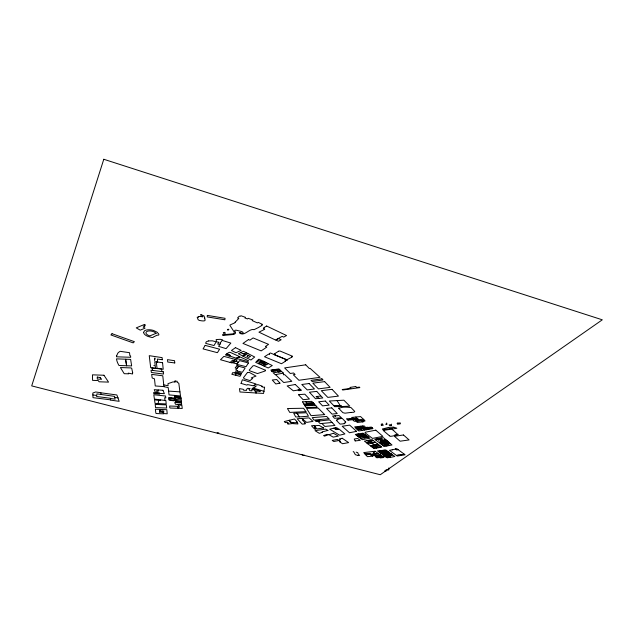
<?xml version="1.0" encoding="UTF-8"?>
<svg xmlns="http://www.w3.org/2000/svg" width="634" height="634" viewBox="0 0 634 634"><rect width="100%" height="100%" fill="white"/><g stroke="black" fill="none" stroke-linecap="round" stroke-linejoin="round"><path stroke-width="0.95" d="M110.673 399.856L93.008 397.661L92.81 393.032L95.631 391.986L100.766 392.684L101.155 394.554M400.038 423.829L399.309 423.036L397.074 423.282L397.811 424.075L400.038 423.829L400.102 422.719M396.028 434.948L396.06 434.456M397.811 424.075L397.875 422.965M389.744 435.843L390.362 436.374L392.715 436.034L394.752 435.526L394.364 435.193L397.922 434.67L397.946 434.187M391.273 425.541L390.512 424.756L389.102 424.923L389.87 425.707L391.273 425.541L391.368 424.122M386.264 469.849L388.737 469.826L388.856 467.94M397.922 434.67L391.606 428.663M389.672 429.44L389.704 428.949M388.888 454.736L388.832 455.584L392.612 454.919L394.855 456.48L390.346 457.36L389.466 456.749L390.235 456.551M384.307 442.136L384.37 441.272M384.489 442.873L384.545 442.088M384.576 443.538L384.687 442.199L385.25 442.667M384.783 442.532L384.854 441.486M386.13 424.439L386.946 424.336L386.677 422.989M381.438 425.311L383.205 425.343L382.476 423.758M381.454 442.54L379.869 441.343L381.866 441.01L381.906 440.131M381.93 440.979L381.985 440.107M382.627 439.996L382.405 441.454L386.891 440.63L391.994 444.997L384.149 446.399L374.757 439.235L383.404 437.611L386.898 440.606M382.944 442.294L382.999 440.868M387.889 441.486L383.499 442.286L383.554 441.423M384.394 430.232L384.45 429.392M380.455 443.499L384.489 442.857L383.633 442.183L383.776 440.733M383.839 442.976L383.887 442.191M378.506 440.392L378.561 439.6M379.901 439.925L378.981 439.227L379.053 438.229M381.391 423.884L381.549 424.891L381.082 424.954M370.676 443.126L371.405 442.952L370.343 442.199L366.547 442.904L367.601 443.689L370.676 443.126L370.708 442.064M362.299 428.315L362.371 427.419M362.616 427.245L362.537 428.219L364.399 430.05M361.856 428.005L361.784 428.901L361.38 427.395M350.8 412.449L345.015 413.194L342.867 412.655L338.905 408.542L338.992 407.662M335.426 416.696L335.537 415.539M311.548 404.627L311.452 405.467L310.644 403.367M311.651 404.175L311.746 403.335M312.475 405.443L312.57 404.595M143.649 332.303L144.528 330.837A7.719 3.622 11.9 0 1 149.085 329.775A7.529 3.527 11.9 0 1 153.666 330.52L157.121 332.224L158.658 333.952A4.28 2.013 11.8 0 1 158.865 334.57L158.841 334.823A1.522 0.713 11.7 0 1 157.216 335.124L153.38 336.995A1.593 0.745 11.8 0 1 151.851 337.47L148.126 336.495A7.814 3.661 11.9 0 1 143.791 333.112L143.649 332.319M260.075 391.321L254.591 391.004L254.266 389.815L251.627 389.656L251.96 390.813L249.867 390.702L248.932 389.236L250.081 388.65L247.799 388.262L246.753 389.102L246.499 390.378L243.599 390.203L243.337 389.316L239.47 388.618L239.961 391.986L263.546 393.445L264.608 387.152L263.173 387.2L261.573 386.574L262.222 386.161L257.681 384.553L257.095 385.068L255.193 384.553M163.738 384.854L168.097 385.765L167.962 383.665L171.854 382.318A3.313 1.427 10.5 0 1 174.081 381.945L175.008 382.017L175.198 381.042M163.358 412.607L163.73 410.721M163.461 413.701L163.318 412.52L159.768 412.052L159.641 411.062L163.2 411.529L163.469 413.566L167.21 413.788L166.821 409.699L155.346 409.223L155.885 413.297L156.432 413.55L163.318 413.812L163.857 411.735M159.641 411.965L160.006 410.087M159.768 412.052L160.148 410.19M158.183 403.121L158.571 401.219M156.527 392.565L156.923 390.631M157.858 391.947L158.246 390.029M154.522 359.771L154.918 357.893M154.593 360.413L154.989 358.535M260.091 391.321L260.178 390.909L252.047 388.642L253.053 387.976L264.116 391.36M220.569 343.485L218.595 346.346L226.084 348.645L230.839 343.089L222.265 340.434M235.396 375.209L236.537 373.608L232.844 372.523L231.83 374.282L240.009 376.311L240.857 374.948L236.53 373.68M235.341 359.43L231.814 362.917L220.489 359.724L223.897 356.379L237.124 359.89L235.428 361.491L233.629 361.079M230.15 362.466L232.496 360.231L233.978 360.722M338.905 408.542C342.194 406.434 347.234 407.155 351.022 407.599L354.739 411.434L353.915 412.251L350.832 412.449M253.465 388.119L256.088 386.375L253.679 385.575M260.598 364.518L262.476 363.353L264.291 364.138M262.809 363.496L263.165 362.925L260.875 362.64M261.501 361.887L260.178 362.727L256.77 361.253M261.874 362.022L263.268 361.174L258.973 363.861L255.637 362.355L258.973 359.169L268.237 363.544L264.029 366.103L268.214 367.982L272.279 365.549L268.23 363.607M260.091 361.19L261.493 360.342M262.753 362.632L264.362 361.681M265.432 362.18L263.245 363.448L264.489 363.987M264.608 363.813L266.51 362.703M262.31 365.279L264.608 363.797M239.398 356.982L236.11 358.202L229.706 355.991M242.386 353.503L240.769 352.496L243.408 351.284L246.499 352.813L244.248 354.002M244.256 353.946L242.394 353.455M246.499 352.813L254.709 357.005L250.953 360.009L242.877 356.142L247.854 353.613M245.659 354.636L242.893 355.999L238.321 353.756L240.999 352.552M297.235 422.664L296.577 422.03L297.259 421.935L294.525 418.995L284.286 421.531L285.316 422.656L286.948 422.268L288.201 423.021M288.224 423.036L287.361 423.25L287.915 424.138L292.219 423.575L297.948 423.972L297.457 422.664L291.6 422.712L289.215 420.239M208.665 340.926L207.532 341.243A7.267 3.439 9.9 0 0 205.963 342.265L205.733 343.398L214.023 345.546L216.186 341.813L212.366 340.815L208.681 340.926M370.692 440.725L367.95 441.24L367.007 440.622M372.958 440.353L370.153 440.868L373.307 442.611L375.479 442.215L372.071 439.663L364.431 441.161L366.563 442.762L369.677 442.183L369.02 441.755L370.216 441.541L369.329 440.955M290.396 421.459L289.548 421.634L291.513 422.846L293.645 422.632M361.031 435.154L364.891 434.409L367.815 436.612M389.07 457.455L387.231 457.819L386.272 457.122L389.379 456.591L390.346 457.257L389.07 457.486L388.095 456.797M375.55 439.798L381.89 438.633L381.089 438.023M378.981 439.227L381.882 438.665M364.891 434.409L363.06 433.149L355.302 434.48L360.77 438.49L368.528 437.175M381.089 440.337L385.623 439.521M381.771 440.939L386.383 440.17M382.936 441.858L387.374 441.042M384.101 442.643L388.357 441.882M388.848 442.286L384.624 443.047L386.368 444.41L390.473 443.689M358.606 434.829L359.692 434.702L358.67 433.886M357.148 435.827L361.103 435.138L360.691 435.423L362.022 436.39M361.095 435.217L359.446 435.518L358.598 434.9M357.933 436.43L361.253 435.835M365.747 435.043L361.84 435.74L360.199 434.567L362.878 434.084L363.662 434.655M358.685 436.992L362.204 436.358L362.941 436.897M366.523 435.637L362.711 436.319L361.903 435.724M367.134 436.097L363.845 436.683L363.211 436.224M359.423 437.5L363.203 436.826L364.558 437.817M383.958 455.608L391.677 454.253L392.517 454.879L384.743 456.171L388.46 455.521L389.213 456.044L385.472 456.702L382.381 454.459L386.756 453.746L388.246 454.855M374.219 444.719L377.904 444.165M374.702 445.377L370.819 446.043L374.694 445.44M378.736 444.735L375.074 445.337L371.714 443.047L375.471 442.334L381.827 447.113L376.39 448.095L375.621 447.541L381.145 446.574M371.992 446.922L375.907 446.249L371.294 442.976M379.861 445.607L376.263 446.225L377.587 447.184M355.587 427.768L359.953 427.102L361.301 428.37L367.348 427.76L368.845 429.321M356.134 428.291L359.644 427.696M365.612 427.395L364.106 425.874L354.652 426.864L357.79 429.923L361.99 429.266L361.784 428.901M371.889 427.57L368.227 427.974L367.736 427.467L371.389 427.062L372.958 428.624L358.82 430.985L357.79 429.971M367.601 443.689L373.26 447.897L376.802 447.247L375.534 446.328M356.72 428.853L360.429 428.251L361.087 428.766L357.283 429.408M381.208 444.085L385.21 443.507M396.512 455.497L400.133 454.538L401.354 455.434M400.577 454.855L404.341 454.245M396.599 455.545L398.445 455.244M379.584 442.841L383.633 442.183M382.389 445.06L386.368 444.418M383.388 445.821L385.401 445.456M383.158 455.014L391.273 453.873L390.655 453.413L387.857 453.865L388.476 454.324M279.697 369.67L275.314 370.304L273.159 370.367L272.652 369.884L278.881 368.901L283.422 373.188M277.486 371.056L280.632 370.581M389.538 435.875L383.158 430.415L391.574 429.155M385.504 452.731L380.82 453.302L379.251 452.058L383.213 451.638L384.624 452.763M389.078 452.311L385.583 452.803L385.171 452.43L386.019 452.311L385.329 451.757L384.046 451.939L382.318 450.402L385.837 450.005L389.965 452.945L385.226 453.682L384.061 452.938M385.789 424.114L386.613 424.011M335.489 427.863L336.82 427.696L338.318 429.059L336.06 429.361L334.253 428.045L335.489 427.895L336.987 429.25M361.293 428.441L362.529 428.283L360.469 426.238M304.558 455.228L303.187 455.394L301.847 454.364M383.071 451.051L386.716 450.631M381.359 424.685L382.421 424.558M365.842 454.871L370.858 454.301L371.429 454.8L370.518 454.911L372.832 456.1M380.043 454.681L372.863 455.505L371.397 454.324L378.379 453.516L381.795 455.862M380.955 455.291L374.963 455.981L374.226 455.331M376.263 457.249L376.889 457.803L383.356 457.082L381.787 455.997L375.613 456.702L376.263 457.272L382.579 456.551M363.203 427.926L367.506 427.205L368.235 427.95L367.609 428.013M320.542 396.068L316.097 396.551L316.778 397.28L317.808 397.169L318.934 398.382M368.053 428.513L372.356 428.045M372.816 456.1L367.395 456.678L364.907 453.825L367.926 453.508L369.955 454.404M346.782 418.916L352.48 418.329L351.664 417.449L360.603 416.586L363.409 419.288L358.844 419.7L358.353 419.169M347.424 419.549L353.693 418.971M355.405 419.526L354.969 419.066L357.624 418.789L353.035 418.266L354.303 419.557L348.09 420.191M358.353 419.225L352.805 419.74L354.232 421.269L364.447 420.231L363.409 419.233M332.058 422.482L320.186 423.631L317.753 421.174L329.553 419.859L334.942 425.462L324.854 426.444L321.929 423.488M383.752 451.654L379.14 452.129L377.499 450.925L379.917 450.647L381.311 451.876L380.012 450.742L382.342 450.425L382.841 450.845M315.764 405.601L313.283 403.026L308.219 403.311L308.52 403.723L313.735 403.589M297.576 414.295L299.438 416.887L308.457 416.197L306.468 412.758L293.724 413.257L295.721 416.982L299.446 416.847M298.02 414.303L296.569 413.17M340.926 405.578L333.809 405.665L329.315 401.013L343.89 400.197L349.817 406.148L341.686 406.545L340.933 405.506L333.809 405.594L334.72 406.695L341.694 406.481M310.549 404.215L314.242 404.088M314.234 404.151L303.987 404.23L306.024 407.535L317.214 407.218L315.772 405.601M356.134 452.161L357.758 452.66L358.424 454.412L359.676 455.363L357.98 455.481M304.906 405.681L315.375 405.364M304.899 405.736L310.398 405.57L309.614 404.31M384.505 470.967L386.272 470.943L385.813 470.119M217.113 432.8L218.841 432.856M163.968 386.589L155.251 385.963L154.466 378.791L153.507 378.538A3.542 1.53 11.1 0 1 152.176 377.919L151.669 374.369L162.78 375.796L163.944 386.724L168.216 387.556L168.581 391.091L179.929 391.86L180.516 395.941L169.048 394.903L168.589 391.043M180.841 397.415L174.651 396.836L174.493 396.266L180.769 396.852L181.158 399.983L175.032 399.325L176.141 400.854L181.324 401.496M169.04 398.065L173.882 398.675M175.119 397.304L180.92 398.097M180.975 398.54L175.19 397.843L175.071 396.884M181.308 401.576L175.895 400.91L176.006 401.694L181.411 402.368L175.705 401.671L175.816 402.455L181.506 403.145M152.699 370.422L151.922 367.966L161.551 369.067L161.892 371.595M100.743 392.779L116.878 394.966L119.168 401.314L110.688 400.141L110.316 398.239L96.661 396.519L96.392 395.426M114.77 397.431L118.193 397.898M92.81 394.942L96.74 395.473L96.915 393.88L114.548 396.369L115.119 399.127L110.324 398.477M232.963 361.76L234.651 362.157L235.8 361.19L237.932 362.069L236.981 363.868L232.092 362.64M219.832 344.547L217.708 344.024L218.896 342.297L216.574 341.829L216.131 339.562L220.339 339.317L222.637 339.887L219.887 343.295L220.569 343.501M153.848 365.533L154.339 365.691M286.869 359.732L270.393 352.987C268.451 353.923 270.076 353.891 269.45 354.438L268.618 354.097L264.513 356.76L281.472 363.734L285.633 361.142L284.983 360.873L285.49 360.556L287.44 360.017L286.822 359.763M266.906 364.336L265.686 364.36L266.351 364.661M261.652 362.157L263.871 363.1M239.208 356.585L248.671 360.794L247.704 361.538L236.086 358.329L239.375 357.116L239.224 356.459L230.229 352.377L229.215 352.338L227.02 353.598L230.404 355.547M258.981 363.789L264.037 366.032M257.943 360.144L261.866 362.101M245.651 354.691L242.759 353.637M367.942 440.424L368.885 441.074M370.018 440.044L371.009 440.749M387.834 454.927L390.306 456.607M391.13 453.849L391.677 454.237M375.629 447.445L376.398 448.008L373.989 448.444L373.26 447.889M375.209 445.337L376.366 446.178M357.584 434.068L359.446 435.423M356.427 434.274L358.281 435.637M360.825 434.417L362.933 434.583L362.331 434.147M365.026 437.793L364.288 437.246L367.815 436.62L369.868 438.197L362.283 439.671L360.762 438.562M364.835 436.493L365.541 437.016M376.873 438.831L377.666 439.449M378.981 438.435L379.782 439.045M380.416 439.75L381.937 440.907M383.499 442.286L378.989 439.14M384.45 444.735L386.161 446.043M384.711 450.124L386.669 451.662L387.968 451.511L386.669 451.677L385.543 450.774M360.809 428.83L361.42 429.305M360.944 429.44L362.196 430.415M383.594 442.255L385.195 443.491L389.379 442.73L385.195 443.483L385.329 442.08L384.838 441.66M385.543 444.553L387.128 445.868M386.589 444.355L388.198 445.67M387.643 444.165L389.252 445.488M383.507 450.259L384.283 450.917M392.303 429.273L393.706 430.494M375.368 455.917L376.057 456.52M364.392 428.085L366.238 429.733M360.271 428.259L358.353 426.46M275.425 374.543L283.747 382.516L291.814 381.311L284.658 374.599L283.414 374.789L283.438 373.093L275.219 374.67L273.183 372.792L281.639 371.516L278.477 371.999L276.321 370.185M275.418 369.448L276.186 370.177M366.024 427.91L367.601 429.503M368.417 427.95L368.869 428.41M346.758 418.916L348.034 420.199M303.488 420.12L301.871 418.369L297.18 418.765L302.204 424.122L305.231 423.877L304.51 423.108L305.382 423.021L302.561 420.191L303.884 420.152L306.69 422.41L312.958 421.372L309.138 417.861L301.863 418.44L303.48 420.184M355.848 417.014L357.314 418.622M362.561 421.927L361.943 421.253L365.081 420.936L364.439 420.31L356.062 421.158L357.275 422.466L363.631 421.745L363.631 421.079M340.22 405.586L337.05 400.625M353.17 451.67L353.685 451.693L355.333 454.697L358.067 455.513M308.512 403.771L308.877 404.341M176.046 402.471L174.675 402.622L175.634 404.341L181.689 404.571L181.142 400.078M388.349 469.12L388.737 469.826M177.9 407.179L176.957 406.291L169.682 406.014L169.785 407.781L170.292 408.042L182.235 408.462L181.871 405.292L177.932 404.975L179.628 407.107L177.861 406.893L178.202 408.272M174.619 398.818L174.516 398.089L168.961 397.407L169.032 398.136M174.152 400.102L174.263 400.854L169.135 400.228L169.016 399.475L174.754 400.165L175.039 398.818L168.89 398.049L169.016 399.46M175.491 397.867L175.697 399.301M160.188 399.84L160.291 400.609L154.53 399.832L155.029 403.406L166.203 403.945L165.894 400.593L154.419 399.071L153.793 394.728L165.577 396.02L165.799 397.89L164.674 397.74L164.998 400.466M179.921 391.907L178.907 383.95A2.869 1.236 10.5 0 0 177.06 382.326L177.251 381.311L174.889 381.01L175.008 382.017M162.011 409.39L162.241 411.403M97.287 377.056L97.271 379.1L101.614 379.259L100.18 377.698L100.6 377.666L97.287 377.056M116.593 355.983L116.593 356.815L130.707 357.275L130.549 355.825L129.867 355.722L129.534 352.694L120.159 351.323L119.398 351.791A23.72 10.493 11.7 0 0 117.765 353.241L116.593 355.983M355.135 440.939L360.294 440.345L357.584 438.474L354.24 439.021L355.175 440.876M155.988 404.444L155.179 404.429L155.552 407.607L166.671 408.042L166.33 404.904L155.988 404.444M265.353 370.185L265.321 370.922L257.491 373.569L249.899 370.874L249.21 370.113L253.021 365.778L254.511 365.644L265.353 370.185M207.358 315.407L207.199 316.905L224.864 319.782L225.062 318.3L207.358 315.407M132.68 372.776L132.506 373.973L128.266 373.133L128.647 373.83L124.216 373.688L120.428 367.546L131.056 367.926L131.698 368.259L132.68 372.776M271.067 370.058L271.471 370.914L273.508 370.605L272.66 369.804L271.067 370.058M103.786 159.269L31.7 385.892L380.265 474.731L602.3 319.813L103.786 159.269M241.063 383.396L246.959 385.139L247.537 384.584L253.354 385.789L256.033 383.974L242.378 379.75L241.063 383.396M235.159 322.191L234.842 322.833L230.229 324.885A1.45 0.721 9.5 0 0 229.999 325.511L233.898 331.542A5.722 2.79 9.5 0 1 234.263 332.89A3.614 1.759 9.4 0 1 232.266 333.92L222.455 334.8L222.97 335.434L233.106 334.514A5.064 2.473 9.4 0 0 235.04 331.495L234.826 331.249A1.648 0.808 9.3 0 1 234.952 330.385A1.648 0.808 9.3 0 1 236.601 330.274L241.308 331.455A2.623 1.284 9.1 0 1 243.171 333.016L242.156 333.46L240.357 332.557L239.303 332.731C243.844 337.05 248.694 328.975 253.418 329.482L253.941 329.728L258.244 327.627L262.159 325.297L261.549 325.004L262.531 324.418L258.26 322.389L257.38 322.912L252.166 320.582L252.815 319.932L248.179 318.3L247.545 318.942L244.922 318.022L245.564 317.372L240.865 315.716L240.223 316.374L239.39 316.089L237.552 317.983L238.82 318.419L235.159 322.191M315.336 420.762L316.311 421.444L319.869 420.905L319.298 420.35L315.336 420.762M241.602 373.394L241.086 374.298L234.905 372.538L235.61 371.69L241.602 373.394M205.154 345.379L203.07 348.906L217.414 352.686L219.602 349.199L205.154 345.379M237.496 370.454L237.148 371.001L242.37 372.301L245.16 367.997L238.693 366.293L235.689 370.002L237.496 370.454M248.449 362.949L246.04 366.682L236.807 364.368L239.604 360.611L248.449 362.949M247.45 372.53L243.448 377.721L244.344 378.831L250.026 380.614L252.712 378.379L251.286 377.904L256.009 376.097L249.424 372.451L247.45 372.53M236.989 365.675L235.159 367.95L236.878 368.433L238.709 366.167L236.989 365.675M298.915 394.641L298.582 394.871L303.147 399.697L309.408 399.048L304.851 394.197L298.915 394.641M112.02 333.706L110.902 334.958L133.203 342.883L134.376 341.663L112.02 333.706M226.441 354.049L225.403 354.937L229.231 356.221L230.419 355.468L226.441 354.049M228.169 329.252L227.4 329.839L228.105 330.132L228.874 329.537L228.169 329.252M235.483 347.646L231.442 350.491L235.999 352.742L241.126 350.38L235.483 347.646M248.465 339.57L242.973 343.43L261.176 350.895L266.779 347.131L265.345 346.536L268.578 344.357L253.085 337.93L249.907 340.157L248.473 339.562M278.508 351.244L274.371 353.915L274.998 354.176L274.229 354.675L286.711 359.85L292.219 356.966L291.688 356.744L292.504 356.237L279.895 350.967L278.508 351.244M199.456 316.445L198.299 316.731L198.537 317.23L197.19 317.222L198.133 319.694L199.139 320.344A2.053 1.014 10.6 0 0 199.797 320.511C201.747 320.875 207.381 322.001 204.37 318.323L204.933 318.331L203.886 315.692L202.317 315.677L201.794 314.567L200.55 314.559L201.398 316.342L202.943 316.77L199.456 316.445M266.637 326.034L263.744 327.786L264.315 328.055L263.348 328.618L264.735 329.276L258.949 332.168L275.521 340.03L282.13 336.353L283.675 337.09L286.56 335.537L266.637 326.034M278.564 338.548L275.901 340.062L278.484 341.274L281.155 339.769L278.564 338.548M248.1 355.302L246.927 356.26L247.244 356.72L248.694 357.402L250.533 356.459L248.1 355.302M144.425 324.465L136.255 327.873L140.233 330.156L145.067 328.166L143.118 327.033L144.798 326.336L143.878 325.805L145.535 325.115L144.425 324.465M156.083 333.302L149.814 335.917A5.437 2.552 11.9 0 1 146.422 331.78A5.437 2.552 11.9 0 1 154.26 331.986L156.083 333.302M275.972 370.914L272.295 371.793L271.455 371.017L275.441 370.414L275.972 370.914M326.914 434.377L323.649 435.613L324.56 436.137L328.705 434.599L326.914 434.377M327.905 430.399L322.088 431.944L322.5 432.285L319.346 433.347L315.019 430.668L325.567 429.123L327.913 430.399M333.46 433.268L328.927 434.71L333.191 437.119L338.342 436.105L333.46 433.268M333.817 428.188L329.688 429.194L339.626 435.193L344.896 433.941L339.039 429.052L336.178 429.622L333.817 428.188M337.977 419.137L337.835 419.169A2.29 0.959 5.8 0 0 337.161 420.255L336.369 420.334L340.07 424.138L344.516 423.686L344.191 423.346A2.037 0.848 5.7 0 0 344.967 422.204L345.807 422.117L342.178 418.329L337.977 419.137M356.538 431.334L349.485 432.76L342.225 426.27L349.683 425.113L356.538 431.334M375.78 430.169L365.636 432.15A1.902 0.777 5.1 0 0 365.216 432.943L372.483 438.403L382.888 436.358L375.78 430.169M279.935 383.166L275.822 383.958L272.255 380.004L276.709 379.528L279.959 383.166M342.209 438.252L339.436 438.902L340.672 439.734L338.413 440.17L337.328 439.441L332.208 440.424L333.817 441.502L338.905 440.519L340.585 441.652L339.681 441.827L342.534 443.737L348.637 442.603L342.209 438.252M389.839 456.575L386.264 457.217L385.48 456.646L389.038 456.02L389.839 456.575M295.27 384.497L287.139 385.947L293.344 390.813L300.603 389.617L295.27 384.497M302.6 401.845L303.821 404.143L307.799 404.207L305.842 401.694L302.6 401.845M392.145 449.863L389.434 450.322L397.272 456.052L405.102 454.808L396.852 448.729L392.145 449.863M398.025 449.577L396.71 449.799L395.457 448.896L396.71 449.799L398.025 449.593M300.611 389.545L298.051 389.965L298.923 390.71L301.475 390.298L300.611 389.545M355.714 386.526L349.905 387.429L350.871 388.365L342.202 389.53L342.709 390.013L359.858 387.596L359.335 387.089L356.712 387.493L355.714 386.526M385.234 453.548L381.922 454.063L380.82 453.262L384.069 452.803L385.234 453.548M305.715 364.812L284.626 367.918L290.277 373.474L293.613 372.998L295.095 374.472L293.288 374.726L298.907 380.265L320.035 377.325L310.113 368.394L309.329 368.512L305.715 364.812M315.669 428.972L314.623 429.123L311.484 425.763L314.171 425.612L315.756 427.482L314.385 427.593L315.669 428.972M323.625 427.966L316.849 428.964L314.155 425.779L319.211 425.406L323.625 427.966M388.396 427.459L382.445 429.02L383.102 429.598L393.738 428.045L394.538 428.758L396.852 428.212L393.484 427.078L388.396 427.459M321.921 378.823L311.032 380.376L312.174 381.509L323.055 379.972L321.921 378.823M403.478 434.972L394.419 436.271L400.109 441.201L409.096 439.925L403.486 434.979M309.083 383.53L301.792 384.497L307.228 389.91L314.472 388.975L309.083 383.53M324.64 381.62L312.831 383.166L318.395 388.872L330.116 387.374L324.64 381.62M224.444 332.367L223.263 332.834L223.731 333.357L225.546 333.151L224.444 332.367M332.042 389.331L321.311 390.687L327.818 397.399L338.453 396.099L332.042 389.331M375.066 451.257L363.734 452.597L364.899 453.944L369.994 453.358L371.199 454.412L378.379 453.572L375.066 451.257M374.084 452.819L373.228 452.914L374.654 453.326L374.084 452.819M316.731 391.392L309.4 392.216L315.526 398.746L322.793 397.962L316.731 391.392M331.756 407.876L326.526 408.47L332.05 414.113L337.24 413.55L331.756 407.876M383.229 456.924L379.267 457.368L380.257 457.914L383.998 457.494L383.229 456.924M325.337 401.053L318.68 401.798L322.563 405.863L329.181 405.142L325.337 401.053M357.029 419.914L355.159 420.112L357.449 420.358L357.029 419.914M328.872 418.717L313.957 420.096L312.261 417.632L326.629 416.459L328.872 418.717M334.348 415.92L332.588 416.062L334.498 418.305L341.457 417.758L339.008 415.555L334.348 415.92M324.671 414.604L311.072 415.682L306.547 408.383L318.173 408.058L324.671 414.604M313.291 402.939L306.674 403.026L305.842 401.639L311.722 401.362L313.291 402.939M305.905 411.656L289.746 412.409L287.448 408.518L303.559 408.256L305.905 411.656M126.626 365.731L119.018 365.509L118.439 364.51A61.213 27.254 10.7 0 1 116.822 360.516L116.482 358.868L130.628 359.383L131.65 365.921L126.618 365.763L125.58 359.232L126.626 365.731M103.952 375.241L92.461 374.837L92.58 380.36L98.238 380.566L99.07 381.779L108.541 382.12L103.952 375.241M162.954 390.275L154.244 389.656L155.726 393.072L164.38 393.69L162.954 390.275M155.798 392.755L153.579 392.597L153.697 393.5L159.665 394.055L159.491 393.017L155.798 392.755M163.247 371.77L151.011 370.208L151.368 372.491L163.548 374.068L163.247 371.77M174.77 362.949L167.741 362.03L167.479 359.652L174.556 360.698L174.77 362.949M162.312 359.74L157.351 359.066L157.668 362.101L154.759 361.705L155.488 368.338L150.686 367.68L149.244 355.674L162.114 357.624L162.312 359.74M162.573 362.711L156.329 361.863L157.002 368.188L163.2 369.273L162.573 362.711M369.828 440.884L368.877 440.258L369.828 440.907M363.924 427.807L362.204 426.064L363.924 427.823M256.041 392.961L255.518 391.059L256.033 392.985"/></g></svg>
